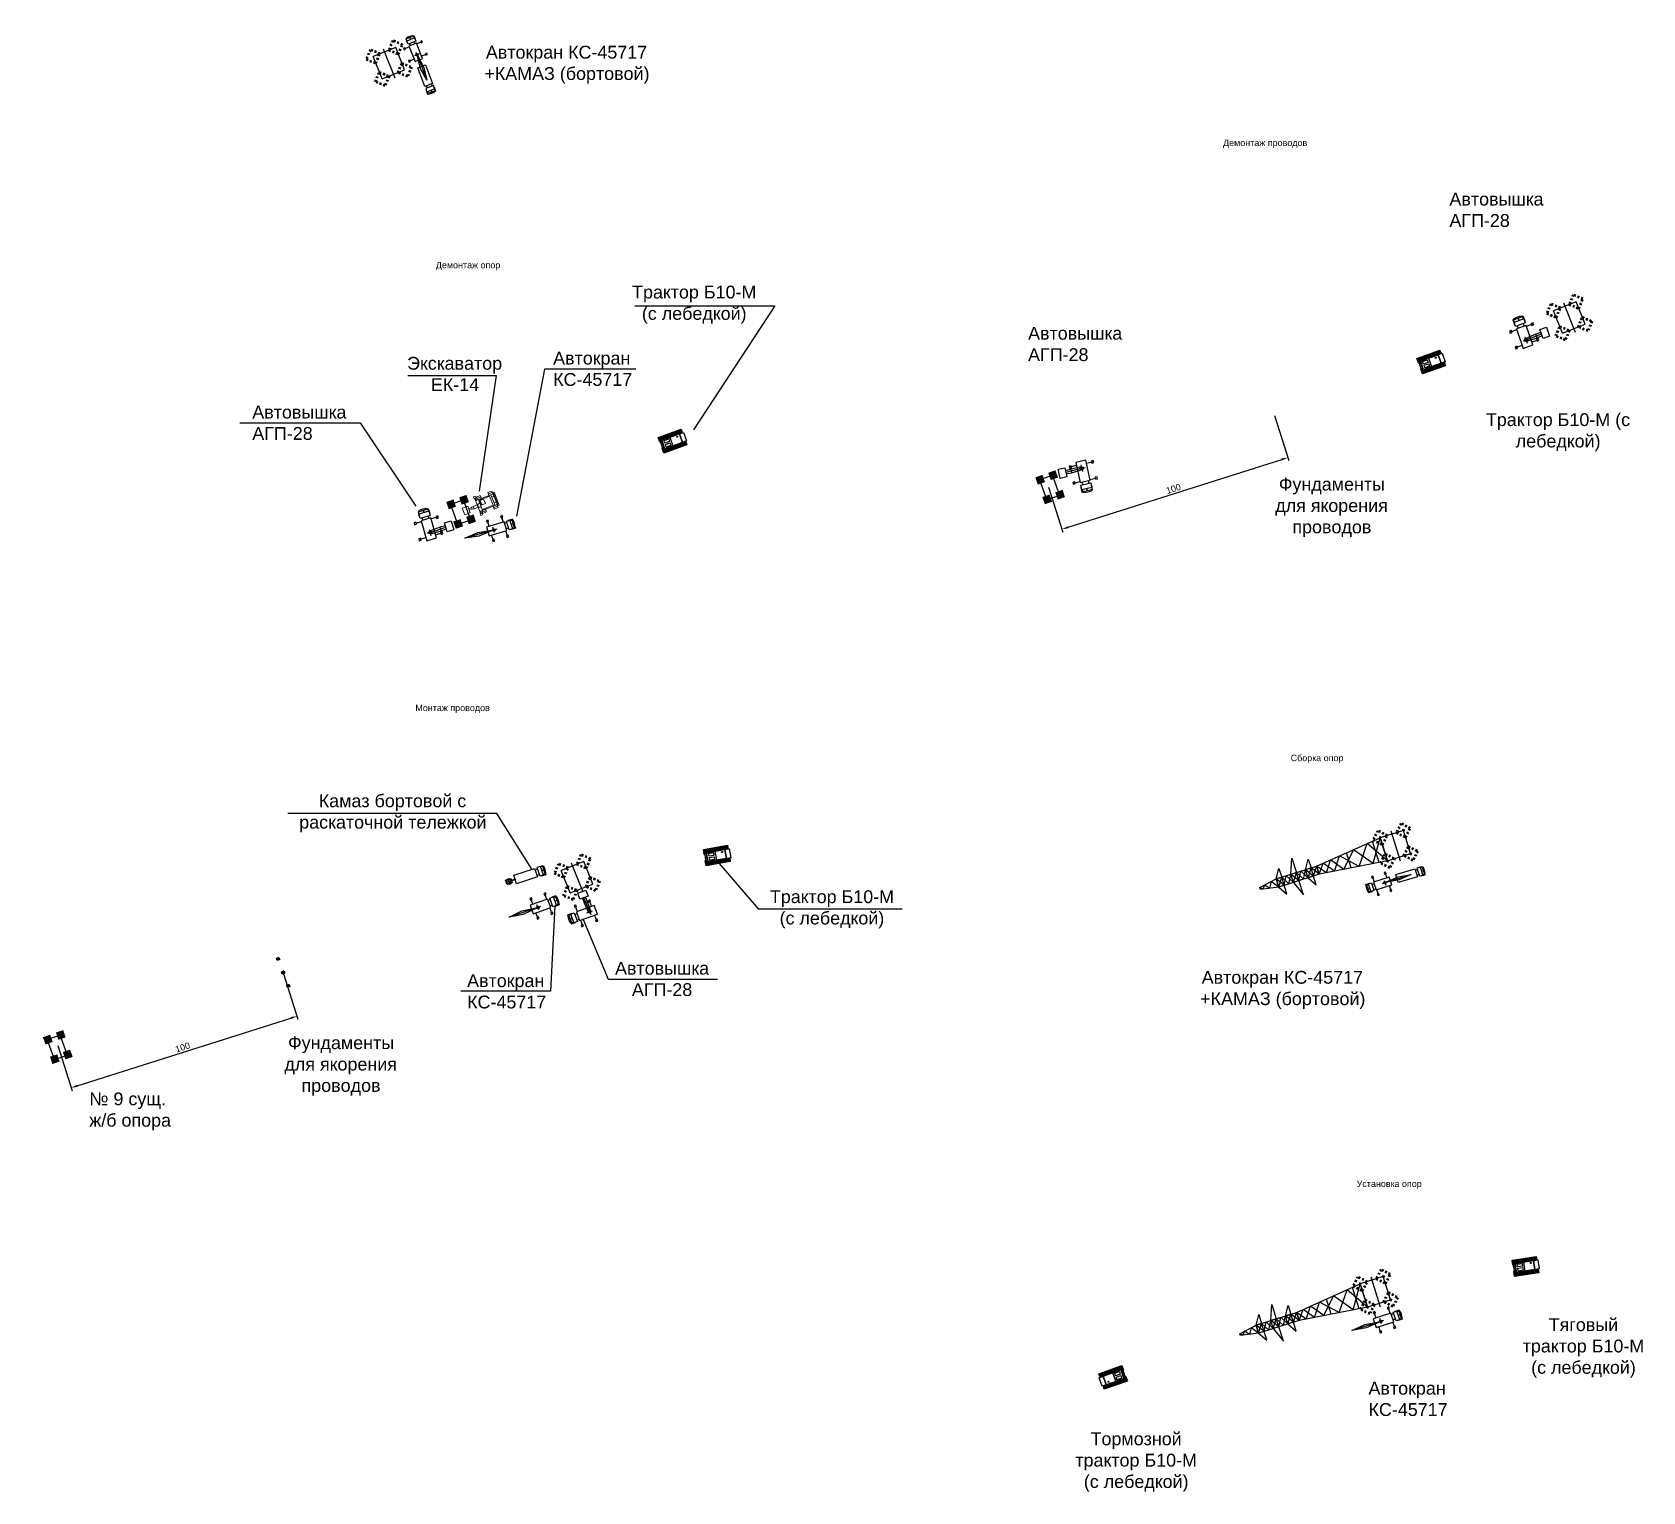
# Model space of a CAD drawing. Header units: millimetres. Extents: x 3063 to 5680, y 734 to 2027.
# Drawn here: x 3637 to 4266, y 872 to 1441 of the extents above; entities that cross this region are included whole.
import ezdxf

# ---------------------------------------------------------------- set-up
doc = ezdxf.new("R2010")
doc.units = ezdxf.units.MM
doc.linetypes.add('Ш 1.0-1.0 мм', pattern=[1, 0.5, -0.5])
doc.layers.add('ВЛ 35-750 переустройство 24.01', color=7, linetype='Continuous')
for name, color, linetype, lineweight in [('Переустройство ВЛ 110 кВ 26.12', 7, 'Continuous', 50), ('СтавропольСтройКомплекс', 1, 'Continuous', 30), ('эл решения', 7, 'Continuous', 40)]:
    doc.layers.add(name, color=color, linetype=linetype, lineweight=lineweight)
doc.styles.get("Standard").update_dxf_attribs({"font": 'arial.ttf'})
doc.dimstyles.new('ISO-25', dxfattribs={"dimtxt": 2.5, "dimasz": 2.5, "dimexe": 1.25, "dimexo": 0.625, "dimtad": 1, "dimtxsty": 'Standard', "dimcen": 2.5, "dimadec": 0, "dimazin": 0, "dimtfac": 1, "dimtmove": 0, "dimatfit": 3, "dimfxl": 1, "dimarcsym": 0})

# ---------------------------------------------------------------- blocks, each defined once
blk = doc.blocks.new('У110-2+5 проект')
for p, q in [((-4.06, 1.78), (1.78, 4.11)), ((-1.73, -4.08), (4.12, -1.75))]:
    blk.add_line(p, q)
at = {"layer": 'ВЛ 35-750 переустройство 24.01', "color": 7}
for p, q in [((-4.06, 1.78), (-1.73, -4.08)), ((3.8, 1.52), (-3.8, -1.52)), ((4.11, -1.75), (1.78, 4.1))]:
    blk.add_line(p, q, dxfattribs=at)
at = {"layer": 'Переустройство ВЛ 110 кВ 26.12', "linetype": 'Ш 1.0-1.0 мм'}
for points in [[(1.06, 5.88), (0.01, 3.4), (2.49, 2.34), (3.55, 4.83)], [(-4.79, 3.52), (-2.3, 2.47), (-3.36, -0.02), (-5.84, 1.04)], [(5.91, -1.03), (3.42, 0.03), (2.37, -2.46), (4.85, -3.51)], [(-3.46, -4.82), (-2.41, -2.34), (0.08, -3.39), (-0.98, -5.88)]]:
    blk.add_lwpolyline(points, close=True, dxfattribs=at)
blk = doc.blocks.new('автокран с камазом')
for p, q in [((-1.85, 6.42), (-1.92, 6.01)), ((-1.92, 6.01), (-1.49, 5.96)), ((-1.43, 6.37), (-1.85, 6.42)), ((-0.33, 6.03), (-1.62, 6.17)), ((-1.49, 5.96), (-1.43, 6.37)), ((-0.34, 6.22), (-0.88, 1.93)), ((1.78, 5.96), (-0.34, 6.22)), ((-0.28, 6.77), (-0.19, 7.66)), ((1.83, 6.51), (-0.28, 6.77)), ((-0.14, 8.24), (-0.27, 7.24)), ((-0.27, 7.24), (-0.23, 7.24)), ((-0.19, 7.66), (0.14, 8.34)), ((1.96, 7.42), (-0.19, 7.66)), ((0.09, 8.23), (-0.14, 8.24)), ((0.07, 6.73), (0.01, 6.18)), ((1.84, 7.93), (0.05, 8.14)), ((0.94, 8.03), (0.88, 7.53)), ((1.22, 1.7), (1.78, 5.96)), ((1.42, 6.56), (1.34, 6.02)), ((3.05, 5.62), (1.76, 5.76)), ((1.78, 8.15), (1.96, 7.42)), ((1.81, 8.06), (2.08, 8.02)), ((1.96, 7.42), (1.83, 6.51)), ((1.96, 6.99), (1.9, 7)), ((2.08, 8.02), (1.96, 6.99)), ((2.88, 5.84), (2.82, 5.43)), ((2.82, 5.43), (3.24, 5.38)), ((3.3, 5.79), (2.88, 5.84)), ((3.24, 5.38), (3.3, 5.79)), ((-2.26, 2.99), (-2.32, 2.57)), ((-2.32, 2.57), (-1.9, 2.53)), ((-1.84, 2.93), (-2.26, 2.99)), ((-0.82, 2.61), (-2.11, 2.75)), ((-1.9, 2.53), (-1.84, 2.93)), ((-1.82, -4.98), (-1.04, 0.14)), ((-1.06, 0.14), (1.06, -0.14)), ((-0.88, 1.93), (1.22, 1.7)), ((0.41, 3.26), (-0.57, -3.75)), ((-0.54, -0.39), (0.41, 3.26)), ((1, 3.21), (-0.28, 3.34)), ((0.41, 3.26), (0.31, -0.5)), ((0.48, 3.96), (0.34, 2.6)), ((2.6, 2.17), (1.31, 2.31)), ((2.43, 2.43), (2.36, 2.01)), ((2.36, 2.01), (2.78, 1.96)), ((2.85, 2.37), (2.43, 2.43)), ((2.78, 1.96), (2.85, 2.37)), ((-0.57, -3.75), (-0.54, -0.39)), ((0.31, -0.5), (-0.57, -3.75)), ((1.07, -0.15), (0.3, -5.27)), ((-2.03, -5.99), (-2.21, -7.07)), ((-2.21, -7.07), (-1.88, -7.12)), ((-1.86, -5.55), (-2.03, -6.43)), ((-1.95, -6.01), (-2.03, -5.99)), ((-2.03, -6.43), (0.06, -6.75)), ((-2.03, -6.43), (-1.87, -7.2)), ((-1.92, -6.94), (-0.13, -7.2)), ((0.23, -5.82), (-1.86, -5.55)), ((0.3, -5.27), (-1.82, -4.98)), ((-1.38, -5.04), (-1.48, -5.6)), ((-0.94, -6.6), (-1.02, -7.07)), ((0.06, -6.75), (-0.24, -7.45)), ((0.04, -7.36), (-0.18, -7.32)), ((-0.04, -5.22), (-0.14, -5.82)), ((0.23, -6.28), (0.04, -7.36)), ((0.06, -6.75), (0.23, -5.82)), ((0.15, -6.27), (0.23, -6.28))]:
    blk.add_line(p, q)
blk.add_circle((0.41, 3.26), 0.302)
for centre, radius, start, end in [((0.37, 3.12), 5.23, 74.2423, 92.4252), ((0.38, 1.99), 9.46, 256.2564, 266.2818)]:
    blk.add_arc(centre, radius, start, end)
blk = doc.blocks.new('Сущ.ж.б опора')
for p, q in [((0.82, 3.61), (-2.69, -0.51)), ((0.03, -2.83), (3.54, 1.3)), ((0.45, 3.18), (3.34, 0.71)), ((-0.58, -3.36), (-3.18, -1.06))]:
    blk.add_line(p, q)
at = {"layer": 'эл решения', "linetype": 'Continuous', "const_width": 2}
for points in [[(0.99, 2.51), (-0.52, 3.83)], [(-2.51, -1.61), (-4.02, -0.29)], [(3.72, 0.2), (2.21, 1.52)], [(0.21, -3.92), (-1.3, -2.61)]]:
    blk.add_lwpolyline(points, dxfattribs=at)
blk = doc.blocks.new('автовышка АГП-28')
for p, q in [((-1.03, 6.63), (-0.8, 8.28)), ((2.9, 5.99), (-1.03, 6.63)), ((-0.67, 9.38), (-0.99, 7.5)), ((-0.99, 7.5), (-0.91, 7.5)), ((-0.8, 8.28), (-0.12, 9.54)), ((3.2, 7.68), (-0.8, 8.28)), ((-0.23, 9.34), (-0.67, 9.38)), ((-0.38, 6.52), (-0.53, 5.5)), ((3.01, 8.63), (-0.32, 9.17)), ((1.35, 8.9), (1.2, 7.97)), ((3.2, 7.68), (2.9, 5.99)), ((2.93, 9.06), (3.2, 7.68)), ((2.96, 8.89), (3.47, 8.8)), ((3.17, 6.88), (3.06, 6.9)), ((3.47, 8.8), (3.17, 6.88)), ((-4, 6.1), (-4.15, 5.32)), ((-4.15, 5.32), (-3.37, 5.2)), ((-3.22, 5.96), (-4, 6.1)), ((-1.18, 5.24), (-3.58, 5.6)), ((-3.37, 5.2), (-3.22, 5.96)), ((-1.19, 5.61), (-2.51, -2.38)), ((1.2, -0.17), (-1.2, 0.17)), ((2.77, 4.96), (-1.19, 5.61)), ((0.18, 1.27), (-0.18, -1.27)), ((4.46, 0.21), (-0.02, 0.57)), ((0, 0), (6.45, -0.83)), ((1.41, -2.97), (2.77, 4.96)), ((2.14, 6.12), (1.94, 5.1)), ((5.11, 4.24), (2.71, 4.59)), ((4.2, -1.33), (4.46, 0.21)), ((6.56, -0.2), (4.46, 0.21)), ((4.82, 4.66), (4.66, 3.89)), ((4.66, 3.89), (5.45, 3.77)), ((5.6, 4.53), (4.82, 4.66)), ((5.45, 3.77), (5.6, 4.53)), ((-5.01, -0.3), (-5.17, -1.08)), ((-5.17, -1.08), (-4.38, -1.2)), ((-4.23, -0.44), (-5.01, -0.3)), ((-2.35, -1.12), (-4.75, -0.76)), ((-4.38, -1.2), (-4.23, -0.44)), ((-2.51, -2.38), (1.41, -2.97)), ((0.02, -0.57), (4.2, -1.33)), ((4.01, -2.19), (1.6, -1.83)), ((3.71, -1.7), (3.56, -2.48)), ((3.56, -2.48), (4.35, -2.6)), ((4.49, -1.84), (3.71, -1.7)), ((4.2, -1.33), (6.34, -1.46)), ((4.35, -2.6), (4.49, -1.84))]:
    blk.add_line(p, q)
blk.add_lwpolyline([(6.14, -2.65), (6.76, 0.98), (9.42, 0.53), (8.8, -3.11)], close=True)
blk.add_circle((0, 0), 0.566)
blk.add_arc((-0.1, -0.25), 9.79, 71.977, 90.15995)
blk = doc.blocks.new('трактор')
at = {"linetype": 'ByBlock', "lineweight": -2}
for p, q in [((-2.91, -3.84, -1369.11), (-1.84, 2.44, -1369.11)), ((-2.26, 0.01, -1369.11), (-1.3, -0.15, -1369.11)), ((-2.22, 0.25, -1369.11), (-1.25, 0.09, -1369.11)), ((-2.17, 0.51, -1369.11), (-1.21, 0.35, -1369.11)), ((-2.12, 0.79, -1369.11), (-1.16, 0.63, -1369.11)), ((-2.08, 1.07, -1369.11), (-1.12, 0.9, -1369.11)), ((-2.03, 1.35, -1369.11), (-1.07, 1.19, -1369.11)), ((-1.98, 1.65, -1369.11), (-1.02, 1.49, -1369.11)), ((-1.93, 1.95, -1369.11), (-0.97, 1.78, -1369.11)), ((-1.88, 2.22, -1369.11), (-0.92, 2.06, -1369.11)), ((-1.84, 2.44, -1369.11), (-0.88, 2.28, -1369.11)), ((1.14, 0.22, -1369.11), (2.1, 0.05, -1369.11)), ((1.19, 0.5, -1369.11), (2.15, 0.33, -1369.11)), ((1.24, 0.78, -1369.11), (2.2, 0.62, -1369.11)), ((1.29, 1.08, -1369.11), (2.25, 0.92, -1369.11)), ((2.39, 1.72, -1369.11), (1.32, -4.56, -1369.11)), ((1.34, 1.37, -1369.11), (2.3, 1.21, -1369.11)), ((1.39, 1.65, -1369.11), (2.35, 1.49, -1369.11)), ((1.43, 1.89, -1369.11), (2.39, 1.72, -1369.11)), ((-1.66, -4.05, -1369.11), (-2.91, -3.84, -1369.11)), ((-2.88, -3.66, -1369.11), (-1.63, -3.88, -1369.11)), ((-2.85, -3.44, -1369.11), (-1.59, -3.66, -1369.11)), ((-2.81, -3.25, -1369.11), (-1.56, -3.46, -1369.11)), ((-2.78, -3.05, -1369.11), (-1.82, -3.21, -1369.11)), ((-2.74, -2.85, -1369.11), (-1.78, -3.01, -1369.11)), ((-2.71, -2.62, -1369.11), (-1.74, -2.78, -1369.11)), ((-2.67, -2.39, -1369.11), (-1.71, -2.56, -1369.11)), ((-2.63, -2.2, -1369.11), (-1.67, -2.37, -1369.11)), ((-2.6, -2.01, -1369.11), (-1.64, -2.17, -1369.11)), ((-2.57, -1.82, -1369.11), (-1.61, -1.98, -1369.11)), ((-2.54, -1.64, -1369.11), (-1.58, -1.8, -1369.11)), ((-2.5, -1.43, -1369.11), (-1.54, -1.6, -1369.11)), ((-2.46, -1.19, -1369.11), (-1.5, -1.35, -1369.11)), ((-2.43, -0.98, -1369.11), (-1.46, -1.15, -1369.11)), ((-2.38, -0.71, -1369.11), (-1.42, -0.88, -1369.11)), ((-2.34, -0.46, -1369.11), (-1.38, -0.63, -1369.11)), ((-2.3, -0.24, -1369.11), (-1.34, -0.4, -1369.11)), ((-1.56, -3.46, -1369.11), (-1.66, -4.05, -1369.11)), ((-1.46, -1.15, -1369.11), (0.84, -1.55, -1369.11)), ((-1.46, -3.9, -1369.11), (-1.39, -3.49, -1369.11)), ((-0.58, -3.63, -1369.11), (-0.77, -4.02, -1369.11)), ((-0.46, -3.65, -1369.11), (-0.65, -4.04, -1369.11)), ((-0.08, -4.14, -1369.11), (-0.01, -3.72, -1369.11)), ((0.06, -4.35, -1369.11), (0.16, -3.75, -1369.11)), ((0.09, -4.18, -1369.11), (1.35, -4.4, -1369.11)), ((0.13, -3.97, -1369.11), (1.38, -4.18, -1369.11)), ((0.46, -3.8, -1369.11), (1.42, -3.98, -1369.11)), ((0.49, -3.62, -1369.11), (1.45, -3.78, -1369.11)), ((0.52, -3.42, -1369.11), (1.49, -3.58, -1369.11)), ((0.56, -3.19, -1369.11), (1.52, -3.36, -1369.11)), ((0.6, -2.97, -1369.11), (1.56, -3.13, -1369.11)), ((0.63, -2.77, -1369.11), (1.6, -2.94, -1369.11)), ((0.67, -2.58, -1369.11), (1.63, -2.75, -1369.11)), ((0.7, -2.39, -1369.11), (1.66, -2.55, -1369.11)), ((0.73, -2.21, -1369.11), (1.69, -2.37, -1369.11)), ((0.76, -2.01, -1369.11), (1.73, -2.17, -1369.11)), ((0.81, -1.76, -1369.11), (1.77, -1.92, -1369.11)), ((0.84, -1.55, -1369.11), (1.8, -1.72, -1369.11)), ((0.89, -1.28, -1369.11), (1.85, -1.45, -1369.11)), ((0.93, -1.03, -1369.11), (1.89, -1.2, -1369.11)), ((0.97, -0.81, -1369.11), (1.93, -0.97, -1369.11)), ((1.01, -0.56, -1369.11), (1.97, -0.72, -1369.11)), ((1.05, -0.32, -1369.11), (2.01, -0.48, -1369.11)), ((1.1, -0.06, -1369.11), (2.06, -0.23, -1369.11)), ((1.32, -4.56, -1369.11), (0.06, -4.35, -1369.11))]:
    blk.add_line(p, q, dxfattribs=at)
at = {"linetype": 'ByBlock', "lineweight": -2, "elevation": -1369.11}
for points in [[(-1.85, -3.41), (-1.03, 1.43), (1.28, 1.03), (0.46, -3.8)], [(-1.03, 1.43), (-0.83, 2.56), (1.47, 2.17), (1.28, 1.03)], [(-1.47, -2.92), (-1.26, -1.65), (-0.54, -1.77), (-0.76, -3.04)], [(-0.42, -3.1), (-0.2, -1.83), (0.51, -1.95), (0.29, -3.22)]]:
    blk.add_lwpolyline(points, close=True, dxfattribs=at)
for points in [[(-1.46, -3.9), (-1.46, -3.9), (-1.48, -4.01), (-1.65, -3.98), (-1.65, -3.98)], [(-1.56, -3.46), (-1.56, -3.46), (-1.56, -3.46), (0.16, -3.75), (0.16, -3.75), (0.16, -3.75)], [(-0.08, -4.14), (-1.46, -3.9)], [(0.07, -4.27), (0.07, -4.27), (0.07, -4.27), (-0.1, -4.24), (-0.08, -4.14)]]:
    blk.add_lwpolyline(points, dxfattribs=at)
at = {"linetype": 'ByBlock', "lineweight": -2}
blk.add_circle((-0.67, 0.52, -1369.11), 0.133, dxfattribs=at)
blk = doc.blocks.new('экскаватор')
at = {"layer": 'СтавропольСтройКомплекс', "color": 0, "lineweight": 9}
for p, q in [((-3.62, 0.17), (-2.19, 3.46)), ((-1.95, 3.47), (-0.96, 3.04)), ((0.98, 2.2), (1.97, 1.77)), ((1.8, 0.18), (1.22, 0.71)), ((-3.46, -0.01), (-2.47, -0.44)), ((-0.52, -1.28), (0.47, -1.71)), ((1.52, -0.46), (0.75, -0.4))]:
    blk.add_line(p, q, dxfattribs=at)
for points in [[(-3.48, 0.11), (-2.06, 3.41), (-2.42, 3.56), (-3.84, 0.26)], [(-3.62, -0.38), (-3.3, 0.36), (-2.31, -0.07), (-2.63, -0.81)], [(-2.54, 0.76), (-1.89, 2.27), (-2.44, 2.51), (-3.1, 1)], [(-2.8, 0.15), (-1.62, 2.88), (2.31, 1.19), (1.12, -1.55)], [(-2.29, 0.18), (-1.28, 2.51), (1.48, 1.31), (0.48, -1.01)], [(-2.11, 3.1), (-1.79, 3.84), (-0.8, 3.41), (-1.13, 2.67)], [(-0.66, -0.38), (-0.18, 0.75), (0.89, 0.28), (0.41, -0.85)], [(-0.66, -0.38), (-0.18, 0.75), (0.71, 0.36), (0.22, -0.76)], [(0.3, -0.75), (0.75, 0.29), (0.82, 0.26), (0.38, -0.78)], [(0.82, 1.83), (1.15, 2.57), (2.13, 2.14), (1.81, 1.4)], [(1.52, -0.46), (1.8, 0.18), (2.87, -0.3), (2.59, -0.93)], [(2.31, 1.19), (2.1, 1.27), (2.35, 1.84), (2.55, 1.76)], [(2.7, 1.69), (2.2, 1.91), (2.39, 2.35), (2.89, 2.13)], [(-0.68, -1.65), (-0.36, -0.91), (0.63, -1.34), (0.31, -2.08)], [(1.02, -2.18), (0.52, -1.97), (0.33, -2.41), (0.83, -2.62)], [(1.12, -1.55), (0.92, -1.46), (0.67, -2.03), (0.88, -2.12)], [(2.59, -0.93), (2.87, -0.3), (3.31, -0.57), (3.09, -1.07)], [(3.13, -0.99), (3.27, -0.65), (4.01, -0.97), (3.87, -1.31)], [(3.58, -1.98), (4.31, -0.3), (5.69, -0.9), (4.96, -2.58)]]:
    blk.add_lwpolyline(points, close=True, dxfattribs=at)
blk = doc.blocks.new('автокран')
for p, q in [((-2.68, 1.89), (-2.76, 1.42)), ((-2.76, 1.42), (-2.29, 1.37)), ((-2.22, 1.82), (-2.68, 1.89)), ((-0.99, 1.45), (-2.43, 1.6)), ((-2.29, 1.37), (-2.22, 1.82)), ((-1, 1.66), (-1.6, -3.12)), ((1.36, 1.37), (-1, 1.66)), ((-0.78, 3.91), (-0.93, 2.79)), ((-0.93, 2.27), (-0.83, 3.26)), ((-0.93, 2.79), (-0.88, 2.8)), ((1.42, 1.99), (-0.93, 2.27)), ((-0.83, 3.26), (-0.46, 4.02)), ((1.56, 2.99), (-0.83, 3.26)), ((-0.52, 3.9), (-0.78, 3.91)), ((-0.54, 2.22), (-0.61, 1.61)), ((1.42, 3.56), (-0.57, 3.8)), ((0.43, 3.68), (0.36, 3.12)), ((0.74, -3.38), (1.36, 1.37)), ((0.96, 2.04), (0.87, 1.43)), ((2.77, 0.99), (1.34, 1.15)), ((1.37, 3.81), (1.56, 2.99)), ((1.39, 3.71), (1.69, 3.67)), ((1.56, 2.99), (1.42, 1.99)), ((1.56, 2.52), (1.49, 2.53)), ((1.69, 3.67), (1.56, 2.52)), ((2.59, 1.24), (2.52, 0.78)), ((2.52, 0.78), (2.99, 0.73)), ((3.06, 1.18), (2.59, 1.24)), ((2.99, 0.73), (3.06, 1.18)), ((-3.14, -1.94), (-3.21, -2.41)), ((-3.21, -2.41), (-2.74, -2.46)), ((-2.67, -2), (-3.14, -1.94)), ((-1.53, -2.36), (-2.97, -2.21)), ((-2.74, -2.46), (-2.67, -2)), ((-1.6, -3.12), (0.74, -3.38)), ((-0.17, -1.64), (-1.26, -9.44)), ((-1.23, -5.7), (-0.17, -1.64)), ((0.49, -1.7), (-0.93, -1.55)), ((-0.17, -1.64), (-0.27, -5.82)), ((-0.09, -0.85), (-0.24, -2.38)), ((2.27, -2.85), (0.83, -2.7)), ((2.08, -2.57), (2.01, -3.03)), ((2.01, -3.03), (2.48, -3.08)), ((2.55, -2.63), (2.08, -2.57)), ((2.48, -3.08), (2.55, -2.63)), ((-1.26, -9.44), (-1.23, -5.7)), ((-0.27, -5.82), (-1.26, -9.44))]:
    blk.add_line(p, q)
blk.add_circle((-0.16, -1.64), 0.337)
blk.add_arc((-0.22, -1.8), 5.82, 74.2423, 92.4252)
blk = doc.blocks.new('раскаточная тележка')
for p, q in [((-1.04, 1.25), (1.04, 1.25)), ((-1.04, -1.25), (-1.04, 1.25)), ((1.04, 0), (-1.04, 0)), ((0, 1.25), (0, -1.25)), ((1.04, 1.25), (1.04, -1.25)), ((-1.27, -1.25), (-1.27, -1.25)), ((1.04, -1.25), (-1.04, -1.25)), ((1.23, -1.25), (1.23, -1.25))]:
    blk.add_line(p, q)
for points in [[(-1.28, 0.45), (-1.04, 0.45), (-1.04, -0.34), (-1.28, -0.34)], [(-1.28, 0.36), (-1.04, 0.36), (-1.04, -0.43), (-1.28, -0.43)], [(-0.86, 1.08), (-0.74, 1.08), (-0.74, -0.99), (-0.86, -0.99)], [(-0.75, 1), (0.8, 1), (0.8, -0.87), (-0.75, -0.87)], [(0.81, 1.07), (0.94, 1.07), (0.94, -1), (0.81, -1)], [(1.04, 0.45), (1.28, 0.45), (1.28, -0.34), (1.04, -0.34)], [(1.04, 0.36), (1.28, 0.36), (1.28, -0.43), (1.04, -0.43)], [(-0.14, -1.25), (0.2, -1.25), (0.2, -3.02), (-0.14, -3.02)]]:
    blk.add_lwpolyline(points, close=True)
blk = doc.blocks.new('Камаз бортовой')
for p, q in [((-2.04, 0.28), (-0.54, 10.1)), ((-0.57, 10.11), (3.49, 9.55)), ((3.51, 9.55), (2.04, -0.28)), ((2.04, -0.28), (-2.04, 0.28)), ((-1.18, 0.16), (-1.37, -0.92)), ((-2.42, -1.67), (-2.78, -3.72)), ((-2.78, -3.72), (-2.16, -3.84)), ((-2.11, -0.81), (-2.44, -2.51)), ((-2.44, -2.51), (1.57, -3.11)), ((-2.44, -2.51), (-2.13, -3.98)), ((-2.28, -1.69), (-2.42, -1.67)), ((-2.23, -3.48), (1.2, -3.99)), ((1.91, -1.34), (-2.11, -0.81)), ((-0.35, -2.82), (-0.49, -3.74)), ((1.57, -3.11), (1.01, -4.46)), ((1.55, -4.28), (1.11, -4.21)), ((1.39, -0.19), (1.2, -1.34)), ((1.89, -2.22), (1.55, -4.28)), ((1.57, -3.11), (1.91, -1.34)), ((1.75, -2.19), (1.89, -2.22))]:
    blk.add_line(p, q)
blk.add_arc((2.18, 13.64), 18.14, 256.25643, 266.28182)
blk = doc.blocks.new('камаз с тележкой1к1')
at = {"xscale": 3, "yscale": 3, "zscale": 3, "rotation": 278.3864325161552}
blk.add_blockref('Камаз бортовой', (3697.6, 1203), dxfattribs=at)
blk = doc.blocks.new('камаз с тел.1к1')
at = {"xscale": 0.1911314, "yscale": 0.1911314, "zscale": 0.1911314}
blk.add_blockref('камаз с тележкой1к1', (-709.37, -229.87), dxfattribs=at)
at = {"xscale": 0.5733942, "yscale": 0.5733942, "zscale": 0.5733942, "rotation": 270.1803932755057}
blk.add_blockref('раскаточная тележка', (4.75, 0.03), dxfattribs=at)
blk = doc.blocks.new('*D47')
at = {"color": 0, "lineweight": -2, "transparency": 16777216}
for p, q in [((3735.33, 1073.76), (3740.93, 1056.12)), ((3654.86, 1030.11), (3738.17, 1056.55)), ((3647.25, 1045.8), (3652.85, 1028.16))]:
    blk.add_line(p, q, dxfattribs=at)
at = {"color": 0, "transparency": 16777216}
for points in [[(3738.04, 1056.95), (3738.29, 1056.15), (3740.55, 1057.31)], [(3654.73, 1030.5), (3654.99, 1029.71), (3652.48, 1029.35)]]:
    blk.add_solid(points, dxfattribs=at)
at = {"layer": 'Defpoints', "color": 0, "transparency": 16777216}
for p in [(3735.14, 1074.36), (3740.55, 1057.31), (3647.06, 1046.4)]:
    blk.add_point(p, dxfattribs=at)
at = {"color": 0, "transparency": 16777216, "insert": (3695.94, 1045.14), "char_height": 2.5, "attachment_point": 5, "rotation": 17.61099}
blk.add_mtext('100', dxfattribs=at)
blk = doc.blocks.new('опорные фунд')
for p, q in [((-0.14, 0.14), (0.14, -0.14)), ((0.14, 0.14), (-0.14, -0.14)), ((2.44, 2.89), (2.73, 2.61)), ((2.72, 2.89), (2.45, 2.61)), ((-2.74, -2.56), (-2.45, -2.84)), ((-2.46, -2.56), (-2.73, -2.84))]:
    blk.add_line(p, q)
at = {"color": 0, "linetype": 'Continuous'}
for p, q in [((-0.01, 0.36), (0.16, 0.27)), ((2.22, 2.74), (2.32, 2.58)), ((2.57, 3.11), (2.74, 3.02)), ((-2.95, -2.71), (-2.85, -2.88)), ((-2.6, -2.34), (-2.43, -2.43)), ((-0.36, -0.01), (-0.26, -0.17))]:
    blk.add_line(p, q, dxfattribs=at)
for points in [[(0.01, -0.36), (-0.36, -0.01), (-0.01, 0.36), (0.36, 0.01)], [(0.11, -0.53), (0.01, -0.36), (0.36, 0.01), (0.53, -0.08)], [(2.59, 2.39), (2.22, 2.74), (2.57, 3.11), (2.94, 2.76)], [(2.69, 2.23), (2.59, 2.39), (2.94, 2.76), (3.11, 2.67)], [(-2.59, -3.06), (-2.95, -2.71), (-2.6, -2.34), (-2.24, -2.69)], [(-2.49, -3.23), (-2.59, -3.06), (-2.24, -2.69), (-2.06, -2.78)]]:
    blk.add_lwpolyline(points, close=True, dxfattribs=at)
for centre in [(-0.14, 0.14), (0.14, 0.14), (2.44, 2.89), (2.45, 2.61), (2.72, 2.89), (2.73, 2.61), (-2.74, -2.56), (-2.73, -2.84), (-2.46, -2.56), (-2.45, -2.84), (-0.14, -0.14), (0.14, -0.14)]:
    blk.add_circle(centre, 0.0356, dxfattribs=at)
at = {"layer": 'СтавропольСтройКомплекс', "color": 0, "lineweight": -2}
for p, q in [((0.16, 0.27), (0.53, -0.08)), ((0.36, 0.01), (0.53, -0.08)), ((2.32, 2.58), (2.69, 2.23)), ((2.59, 2.39), (2.69, 2.23)), ((2.74, 3.02), (3.11, 2.67)), ((2.94, 2.76), (3.11, 2.67)), ((-2.85, -2.88), (-2.49, -3.23)), ((-2.59, -3.06), (-2.49, -3.23)), ((-2.43, -2.43), (-2.06, -2.78)), ((-2.24, -2.69), (-2.06, -2.78)), ((-0.26, -0.17), (0.11, -0.53)), ((0.01, -0.36), (0.11, -0.53))]:
    blk.add_line(p, q, dxfattribs=at)
blk = doc.blocks.new('*D52')
at = {"color": 0, "lineweight": -2, "transparency": 16777216}
for p, q in [((4121.82, 1291.74), (4127.42, 1274.09)), ((4041.35, 1248.08), (4124.66, 1274.53)), ((4033.75, 1263.78), (4039.35, 1246.13))]:
    blk.add_line(p, q, dxfattribs=at)
at = {"color": 0, "transparency": 16777216}
for points in [[(4124.53, 1274.92), (4124.79, 1274.13), (4127.04, 1275.28)], [(4041.23, 1248.48), (4041.48, 1247.68), (4038.97, 1247.33)]]:
    blk.add_solid(points, dxfattribs=at)
at = {"layer": 'Defpoints', "color": 0, "transparency": 16777216}
for p in [(4121.63, 1292.33), (4127.04, 1275.28), (4033.56, 1264.38)]:
    blk.add_point(p, dxfattribs=at)
at = {"color": 0, "transparency": 16777216, "insert": (4082.43, 1263.12), "char_height": 2.5, "attachment_point": 5, "rotation": 17.61099}
blk.add_mtext('100', dxfattribs=at)
blk = doc.blocks.new('У110-2+5')
for p, q in [((-3.23, -0.08), (-3.07, 0.09)), ((-3.07, -0.07), (-3.23, 0.08)), ((3.07, 0.08), (3.23, -0.09)), ((3.23, 0.07), (3.07, -0.09)), ((-3.07, -0.07), (-3.07, -0.07)), ((-3.23, -6.38), (-3.07, -6.22)), ((3.07, -6.22), (3.23, -6.38)), ((3.23, -6.22), (3.07, -6.38))]:
    blk.add_line(p, q)
at = {"color": 0, "linetype": 'Continuous'}
for p, q in [((-2.94, 0.01), (-3, 0.11)), ((2.94, 0), (3, 0.09)), ((-3.14, -0.2), (-3.24, -0.15)), ((3.15, -0.21), (3.25, -0.16)), ((-3.15, -6.09), (-3.25, -6.15)), ((-2.94, -6.3), (-3, -6.4)), ((2.94, -6.3), (3, -6.4)), ((3.15, -6.09), (3.24, -6.15))]:
    blk.add_line(p, q, dxfattribs=at)
for points in [[(-3.21, 0.31), (-3.15, 0.21), (-3.36, 0), (-3.46, 0.05)], [(-3.15, 0.21), (-2.94, 0.01), (-3.14, -0.2), (-3.36, 0)], [(3.15, 0.2), (2.94, 0), (3.15, -0.21), (3.36, -0.01)], [(3.21, 0.3), (3.15, 0.2), (3.36, -0.01), (3.46, 0.05)], [(-3.21, -6.61), (-3.15, -6.51), (-3.36, -6.3), (-3.46, -6.35)], [(-3.15, -6.51), (-2.94, -6.3), (-3.15, -6.09), (-3.36, -6.3)], [(3.15, -6.51), (2.94, -6.3), (3.15, -6.09), (3.36, -6.3)], [(3.21, -6.6), (3.15, -6.51), (3.36, -6.3), (3.46, -6.35)]]:
    blk.add_lwpolyline(points, close=True, dxfattribs=at)
for centre in [(-3.23, 0.08), (-3.07, 0.09), (3.07, 0.08), (3.23, 0.07), (-3.23, -0.08), (-3.07, -0.07), (3.07, -0.09), (3.23, -0.09), (-3.23, -6.22), (-3.23, -6.38), (-3.07, -6.22), (-3.07, -6.38), (3.07, -6.22), (3.07, -6.38), (3.23, -6.22), (3.23, -6.38)]:
    blk.add_circle(centre, 0.0206, dxfattribs=at)
at = {"layer": 'СтавропольСтройКомплекс', "color": 0, "lineweight": -2}
for p, q in [((-0.44, 33.09), (0.17, 33.73)), ((-1.17, 29.03), (0.77, 30.47)), ((-0.75, 31.38), (0.42, 32.37)), ((0.77, 30.47), (-0.75, 31.38)), ((0.42, 32.37), (-0.44, 33.09)), ((-1.17, 27.53), (1.03, 29.03)), ((-1.17, 29.03), (1.03, 27.53)), ((-1.17, 27.53), (1.03, 27.53)), ((-1.17, 26.28), (1.03, 27.53)), ((-1.17, 27.53), (1.03, 26.28)), ((-1.17, 25.03), (1.03, 26.28)), ((-1.17, 26.28), (1.03, 25.03)), ((-1.17, 25.03), (1.03, 25.03)), ((-1.17, 25.03), (1.04, 23.53)), ((-1.16, 23.53), (1.03, 25.03)), ((-1.16, 23.53), (1.04, 23.53)), ((-1.16, 22.28), (1.04, 23.53)), ((-1.16, 23.53), (1.04, 22.28)), ((-1.16, 21.03), (-1.16, 23.53)), ((-1.16, 21.03), (1.04, 22.28)), ((-1.16, 22.28), (1.04, 21.03)), ((-1.16, 21.03), (1.04, 21.03)), ((-1.16, 19.53), (1.04, 21.03)), ((-1.16, 21.03), (1.04, 19.53)), ((1.04, 23.53), (1.04, 21.03)), ((-1.37, 16.11), (1.04, 18.03)), ((-1.16, 19.53), (1.04, 19.53)), ((-1.16, 18.03), (1.04, 19.53)), ((-1.16, 19.53), (1.04, 18.03)), ((-1.16, 18.03), (1.26, 16.16)), ((-1.88, 11.48), (1.51, 14.05)), ((-1.61, 13.96), (1.26, 16.16)), ((-1.61, 13.96), (1.81, 11.48)), ((-1.37, 16.11), (1.51, 14.05)), ((-2.32, 7.49), (1.81, 11.48)), ((-2.09, 9.56), (2.03, 9.55)), ((-1.88, 11.48), (2.27, 7.55)), ((-2.73, 3.78), (2.27, 7.55)), ((-2.32, 7.49), (2.72, 3.7)), ((-3.36, 0), (-3.46, 0.05)), ((-3.24, -0.15), (-3.46, 0.05)), ((-3.15, 0.21), (-3.21, 0.31)), ((-3, 0.11), (-3.21, 0.31)), ((-3.15, 0.01), (2.72, 3.7)), ((-2.91, 2.2), (2.89, 2.2)), ((-2.73, 3.78), (3.15, -0.01)), ((3, 0.09), (3.21, 0.3)), ((3.15, 0.2), (3.21, 0.3)), ((3.25, -0.16), (3.46, 0.05)), ((3.36, -0.01), (3.46, 0.05)), ((-3.25, -6.15), (-3.46, -6.35)), ((-3.36, -6.3), (-3.46, -6.35)), ((-3.23, -6.22), (-3.07, -6.38)), ((-3, -6.4), (-3.21, -6.61)), ((-3.15, -6.51), (-3.21, -6.61)), ((3, -6.4), (3.21, -6.6)), ((3.15, -6.51), (3.21, -6.6)), ((3.24, -6.15), (3.46, -6.35)), ((3.36, -6.3), (3.46, -6.35))]:
    blk.add_line(p, q, dxfattribs=at)
for points in [[(-0.33, 33.73), (0.17, 33.73), (1.03, 29.03), (-1.17, 29.03)], [(-1.17, 29.03), (-1.17, 29.03), (-3.57, 27.53), (-1.17, 27.53)], [(-1.17, 29.03), (1.03, 29.03), (1.04, 18.03), (-1.16, 18.03)], [(1.03, 29.03), (1.03, 29.03), (3.43, 27.54), (1.03, 27.53)], [(-1.17, 25.03), (-1.17, 25.03), (-5.06, 23.52), (-1.16, 23.53)], [(-1.16, 21.03), (-1.16, 21.03), (-3.56, 19.53), (-1.16, 19.53)], [(1.03, 25.03), (1.03, 25.03), (4.94, 23.54), (1.04, 23.53)], [(1.04, 21.03), (1.04, 21.03), (3.44, 19.54), (1.04, 19.53)], [(1.04, 18.03), (3.15, -0.01), (-3.15, 0.01), (-1.16, 18.03)]]:
    blk.add_lwpolyline(points, close=True, dxfattribs=at)

msp = doc.modelspace()

# ---------------------------------------------------------------- linework, layer by layer
for points in [[(3872.36, 1334.555), (3926.92, 1334.555), (3895.245, 1286.088)], [(3783.775, 1307.283), (3818.24, 1307.283), (3811.618, 1262.161)], [(3872.723, 1309.84), (3837.053, 1309.84), (3826.217, 1252.385)], [(3718.192, 1288.829), (3765.162, 1288.829), (3786.91, 1256.379)], [(3832.106, 1114.629), (3818.525, 1136.444), (3736.96, 1136.444)], [(3841.117, 1100.23), (3839.407, 1067.061), (3804.425, 1067.061)], [(3852.124, 1095.071), (3861.895, 1071.698), (3904.551, 1071.698)]]:
    msp.add_lwpolyline(points)
at = {"elevation": -4107.32}
msp.add_lwpolyline([(3905.204, 1116.873), (3920.436, 1099.166), (3976.55, 1099.166)], dxfattribs=at)

# ---------------------------------------------------------------- block references
for name, p, xscale, yscale, zscale, rotation in [('автокран с камазом', (3789.214, 1427.925), 1.5, 1.5, 1.5, 29.1609514542641), ('У110-2+5 проект', (3776.42, 1429.126), 1.5, 1.5, 1.5, 90), ('У110-2+5 проект', (4236.86, 1329.914), 1.5, 1.5, 1.5, 90), ('автовышка АГП-28', (4219.95, 1321.155), 0.999999, 0.999999, 0.999999, 28.62573056980369), ('трактор', (4184.545, 1312.997), 1.5, 1.5, 1.5, 299.2489441463136), ('трактор', (3888.619, 1282.12), 1.5, 1.5, 1.5, 299.2489441463136), ('автовышка АГП-28', (4046.785, 1271.152), 0.9999989999999999, 0.9999989999999999, 0.9999989999999999, 201.9998457665985), ('Сущ.ж.б опора', (4034.279, 1263.467), 1.5, 1.5, 1.5, 240.0986958201338), ('Сущ.ж.б опора', (3804.513, 1253.872), 1.5, 1.5, 1.5, 240.0986958201338), ('экскаватор', (3813.042, 1257.994), 1.5, 1.5, 1.5, 224.7454480820172), ('автовышка АГП-28', (3792.438, 1246.029), 0.9999989999999997, 0.9999989999999997, 0.9999989999999997, 25.58064369194552), ('автокран', (3819.678, 1247.791), 1.5, 1.5, 1.5, 293.976250201962), ('У110-2+5', (4164.512, 1122.414), 1.5, 1.5, 1.5, 107.4242345966552), ('У110-2+5 проект', (4169.031, 1123.812), 1.5, 1.5, 1.5, 85.70460956625382), ('трактор', (3905.957, 1120.146, -2053.66), 1.5, 1.5, 1.5, 289.4084795655812), ('У110-2+5 проект', (3849.777, 1111.457), 1.5, 1.5, 1.5, 90), ('автокран с камазом', (4169.668, 1110.984), 1.5, 1.5, 1.5, 115.232579271611), ('камаз с тел.1к1', (3829.991, 1112.148), 1.5, 1.5, 1.5, 198.3002076744487), ('автокран', (3836.777, 1100.554), 1.5, 1.5, 1.5, 296.5943843033844), ('автовышка АГП-28', (3854.72, 1098.039), 0.9101941499999997, 0.9101941499999997, 0.9101941499999997, 119.416665053404), ('опорные фунд', (3735.259, 1074.385), 1.5, 1.5, 1.5, 244.1530625375757), ('Сущ.ж.б опора', (3647.196, 1045.01), 1.5, 1.5, 1.5, 240.0986958201338), ('трактор', (4221.365, 959.78), 1.5, 1.5, 1.5, 288.4104281906597), ('У110-2+5', (4156.692, 948.308), 1.5, 1.5, 1.5, 107.4242345966552), ('У110-2+5 проект', (4161.211, 949.706), 1.5, 1.5, 1.5, 85.70460956625382), ('автокран', (4165.64, 939.023), 1.5, 1.5, 1.5, 295.2547212440746), ('трактор', (4057.332, 915.881), 1.5, 1.5, 1.5, 119.0222330323012)]:
    msp.add_blockref(name, p, dxfattribs=dict(xscale=xscale, yscale=yscale, zscale=zscale, rotation=rotation))

# ---------------------------------------------------------------- texts
at = {"lineweight": 15, "char_height": 5, "attachment_point": 1}
for s, width, insert in [('\\pi3.3439;Автокран КС-45717 \\P\\pi2.7521;+КАМАЗ (бортовой)', 69.31051, (3810.881, 1435.966)), ('\\pi12.878;Камаз бортовой с \\P\\pi5.2829;раскаточной тележкой', 82.71119, (3736.151, 1143.838)), ('\\pi3.3439;Автокран КС-45717 \\P\\pi2.7521;+КАМАЗ (бортовой)', 69.31051, (4090.114, 1074.962))]:
    msp.add_mtext_dynamic_manual_height_columns(s, width=width, gutter_width=12.5, heights=[0], dxfattribs=dict(at, insert=insert))
at = {"attachment_point": 1}
for s, width, insert, char_height in [('Демонтаж проводов', 59.99568, (4101.8, 1399.346), 2.5), ('Демонтаж опор', 112.1971, (3794.716, 1351.64), 2.5), ('\\pi11.425;Экскаватор\\P\\pi20.71;ЕК-14', 59.35408, (3772.075, 1314.568), 5), ('Автокран КС-45717', 24.81599, (3840.457, 1316.592), 5), ('\\pi4.4855;Фундаменты \\P\\pi3.0701;для якорения \\P\\pi9.7481;проводов', 49.57808, (4119.071, 1267.401), 5), ('Монтаж проводов', 228.48395, (3786.739, 1178.851), 2.5), ('Сборка опор', 112.96618, (4128.172, 1159.318), 2.5), ('Автокран КС-45717', 24.81599, (3806.909, 1073.654), 5), ('\\pi4.4855;Фундаменты \\P\\pi3.0701;для якорения \\P\\pi9.7481;проводов', 49.57808, (3732.578, 1049.425), 5), ('№ 9 сущ.\\Pж/б опора', 32.08461, (3659.535, 1027.529), 5), ('Установка опор', 186.97613, (4153.898, 993.15), 2.5), ('Автокран КС-45717', 24.81599, (4158.518, 914.619), 5)]:
    msp.add_mtext_dynamic_manual_height_columns(s, width=width, gutter_width=12.5, heights=[0], dxfattribs=dict(at, insert=insert, char_height=char_height))
for s, insert, char_height, width in [('Автовышка АГП-28', (4190.082, 1378.627), 5, 49.31544), ('\\pi2.5053;Трактор Б10-М \\P\\pi6.3218;(с лебедкой)', (3868.758, 1342.365, -1266.714), 5, 52.8175), ('Автовышка АГП-28', (4025.731, 1326.282), 5, 49.31544), ('Автовышка АГП-28', (3723.113, 1295.519), 5, 49.31544), ('\\pi8.0933;Трактор Б10-М (с \\P\\pi19.73;лебедкой)', (4196.221, 1292.574, -1266.714), 5, 72.21656), ('\\pi3.7802;Трактор Б10-М \\P\\pi7.5929;(с лебедкой)', (3921.23, 1106.417, -1900.071), 4.995, 55.31952), ('\\pi3.4843;Автовышка \\P\\pi10.069;АГП-28', (3861.131, 1078.499), 4.995, 43.36468)]:
    msp.add_mtext(s, dxfattribs=dict(at, insert=insert, char_height=char_height, width=width))
at = {"lineweight": 15, "char_height": 5, "width": 51.70945, "attachment_point": 1}
for s, insert in [('\\pi12.611;Тяговый \\P\\pi2.468;трактор Б10-М \\P\\pi5.7678;(с лебедкой)', (4216.19, 939.42)), ('\\pi8.3837;Тормозной \\P\\pi2.468;трактор Б10-М \\P\\pi5.7678;(с лебедкой)', (4041.712, 894.869))]:
    msp.add_mtext(s, dxfattribs=dict(at, insert=insert))

# ---------------------------------------------------------------- dimensions: what is measured, and where the dimension line sits
for p1, p2, picture, middle in [((4033.557, 1264.376), (4121.631, 1292.333), '*D52', (4082.431, 1263.116)), ((3647.064, 1046.4), (3735.138, 1074.357), '*D47', (3695.938, 1045.141))]:
    dim = msp.add_aligned_dim(p1=p1, p2=p2, distance=-17.889, text='100', dimstyle='ISO-25')
    dim.commit()
    dim.dimension.update_dxf_attribs({"geometry": picture, "text_midpoint": middle})

doc.saveas('drawing.dxf')
